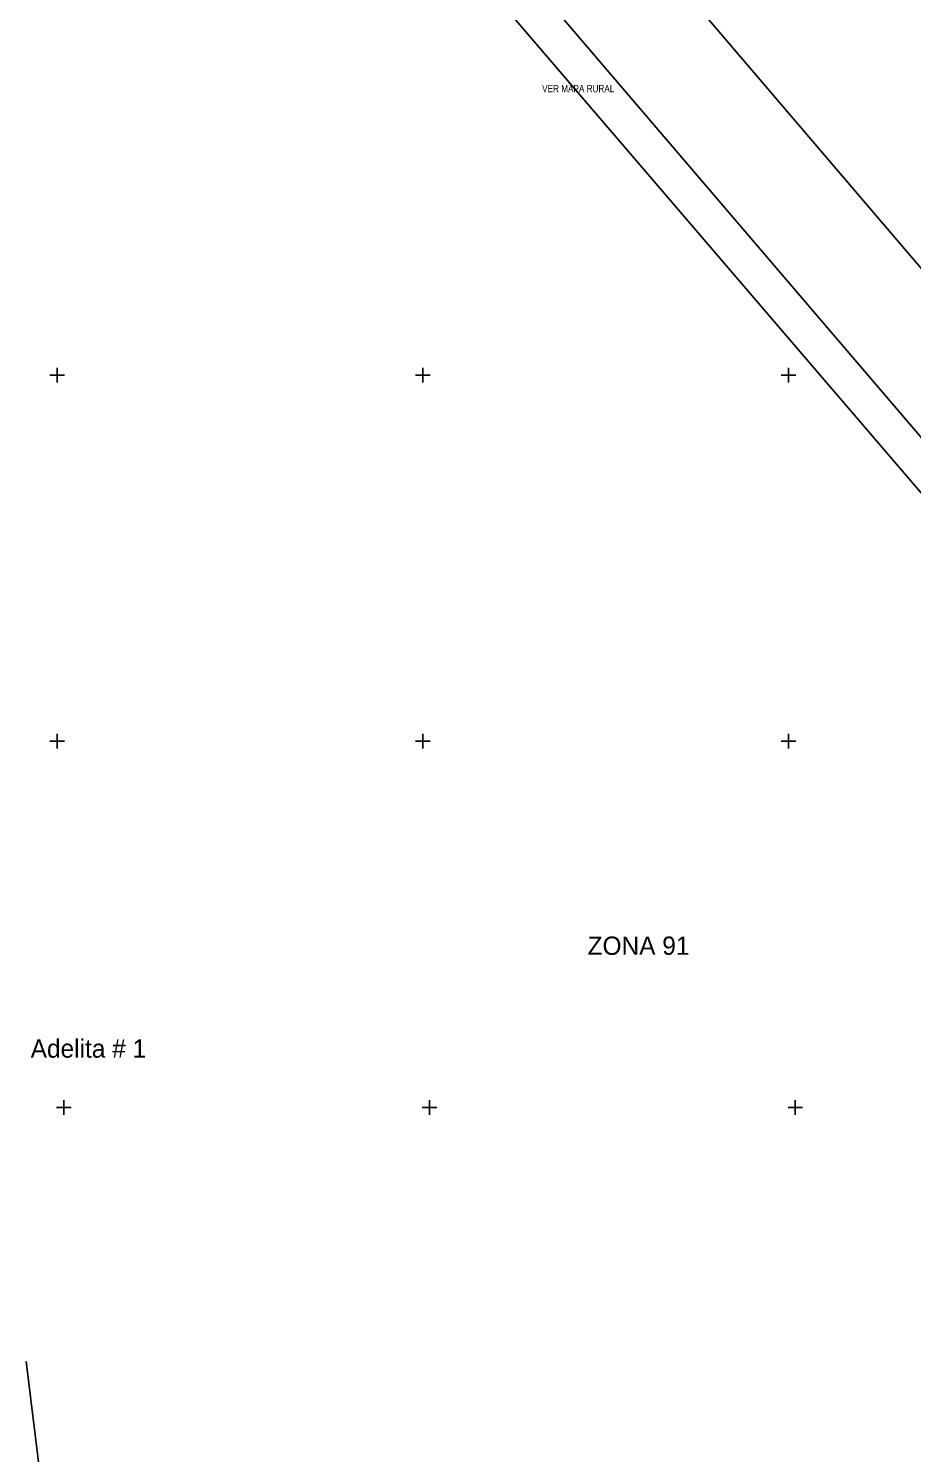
# Model space of a CAD drawing. Header units: metres. Extents: x 619047 to 657292, y 1301217 to 1319844.
# Drawn here: x 649181.8 to 649423.5, y 1318134.8 to 1318524.2 of the extents above; entities that cross this region are included whole.
import ezdxf
from ezdxf.enums import TextEntityAlignment as Align

# ---------------------------------------------------------------- set-up
doc = ezdxf.new("R2010")
doc.units = ezdxf.units.M
for name, color, linetype in [('2', 1, 'Continuous'), ('20', 7, 'Continuous'), ('42', 7, 'Continuous'), ('5', 7, 'Continuous'), ('7', 7, 'Continuous')]:
    doc.layers.add(name, color=color, linetype=linetype)
doc.layers.add('Nivel 3', color=7, linetype='Continuous', lineweight=0)
doc.styles.get("Standard").update_dxf_attribs({"font": 'arial.ttf'})
doc.styles.add('Style-INTL_ISO', font='INTL_ISO.shx')

# ---------------------------------------------------------------- blocks, each defined once
blk = doc.blocks.new('COORD')
at = {"layer": '42', "color": 2, "linetype": 'Continuous'}
for p, q in [((-2, 0), (2, 0)), ((0, -2), (0, 2))]:
    blk.add_line(p, q, dxfattribs=at)

msp = doc.modelspace()

# ---------------------------------------------------------------- linework, layer by layer
at = {"layer": '2', "color": 1, "linetype": 'Continuous'}
for points in [[(649156.89073, 1318729.16733), (649286.80673, 1318575.11633), (649721.72073, 1318066.72933), (650041.19173, 1317701.08033), (650064.79273, 1317676.14133), (650148.29673, 1317601.30933), (650204.65073, 1317556.75733), (650295.03073, 1317496.14933), (650355.20573, 1317462.26833), (650420.21073, 1317430.41433), (650477.85673, 1317406.44933), (650526.36273, 1317389.10433), (650550.23773, 1317382.46533)], [(649190.44173, 1318729.29133), (649285.07873, 1318623.41133), (649541.10573, 1318323.92633), (649774.80173, 1318050.14033), (649956.98273, 1317832.59333), (650053.16673, 1317734.10633), (650134.12373, 1317652.41533), (650186.92173, 1317609.13933), (650241.49973, 1317566.87733), (650308.77573, 1317520.27833), (650398.14773, 1317468.82233), (650471.53573, 1317435.43233), (650538.83373, 1317409.67533), (650603.34773, 1317393.58133), (650649.06373, 1317381.57733), (650663.53873, 1317376.22133)], [(649181.18673, 1318159.93533), (649194.03273, 1318055.45533), (649207.41673, 1317978.17033), (649212.68173, 1317912.33333), (649214.67673, 1317876.74633), (649227.83473, 1317826.65733), (649245.06573, 1317784.19033), (649259.25773, 1317751.38333), (649281.83173, 1317717.04233), (649302.13173, 1317694.14133), (649329.03873, 1317672.50233)]]:
    msp.add_lwpolyline(points, dxfattribs=at)
at = {"layer": '20', "color": 2, "linetype": 'Continuous'}
msp.add_line((649190.30773, 1318671.89833), (649763.29973, 1318003.88933), dxfattribs=at)

# ---------------------------------------------------------------- block references
at = {"layer": '5', "color": 2, "linetype": 'Continuous'}
for p in [(649189.61773, 1318429.48933), (649289.61773, 1318429.48933), (649389.61773, 1318429.48933), (649189.61773, 1318329.48933), (649289.61773, 1318329.48933), (649389.61773, 1318329.48933), (649191.48573, 1318229.34733), (649291.48573, 1318229.34733), (649391.48573, 1318229.34733)]:
    msp.add_blockref('COORD', p, dxfattribs=at)

# ---------------------------------------------------------------- texts
at = {"layer": '7', "color": 7, "linetype": 'Continuous', "width": 0.8}
msp.add_text('VER MAPA RURAL', height=2, dxfattribs=at).set_placement((649332.13173, 1318507.73833), align=Align.MIDDLE)
at = {"layer": 'Nivel 3', "color": 7, "linetype": 'Continuous', "lineweight": -3, "style": 'Style-INTL_ISO'}
msp.add_text('ZONA 91', height=4.999998, dxfattribs=at).set_placement((649348.6119, 1318273.58866), align=Align.MIDDLE_CENTER)
at = {"layer": 'Nivel 3', "color": 1, "linetype": 'Continuous', "lineweight": -3, "style": 'Style-INTL_ISO'}
msp.add_text(' Adelita # 1', height=4.999998, dxfattribs=at).set_placement((649197.2659, 1318245.48666), align=Align.MIDDLE_CENTER)

doc.saveas('drawing.dxf')
